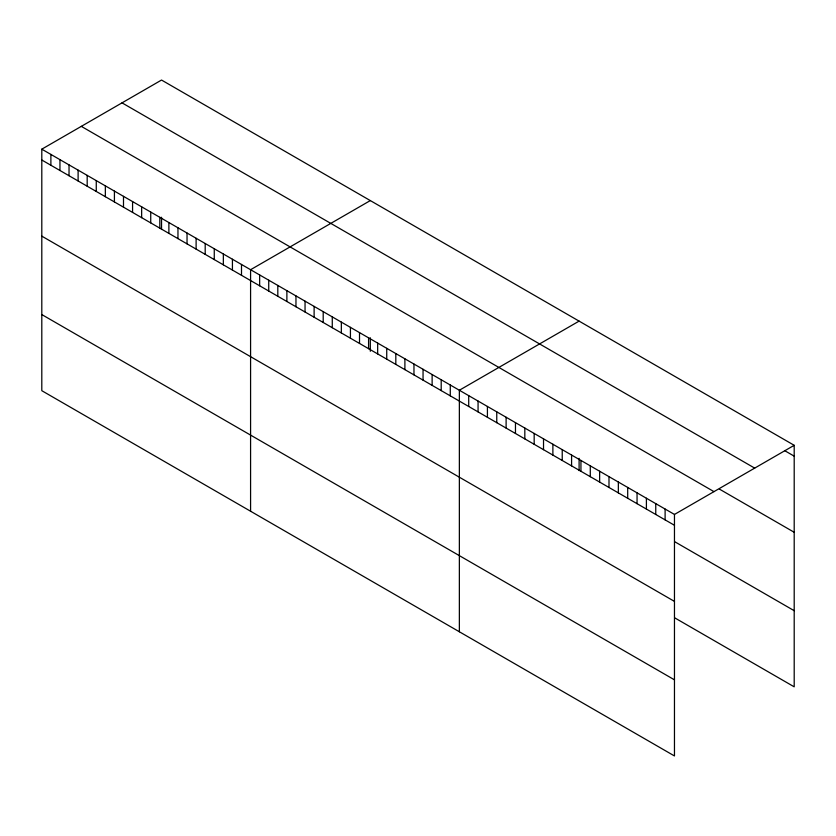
<?xml version="1.0" encoding="UTF-8"?>
<svg xmlns="http://www.w3.org/2000/svg" width="836" height="836" viewBox="0 0 836 836"><rect width="100%" height="100%" fill="white"/><g stroke="black" fill="none" stroke-linecap="round" stroke-linejoin="round"><path stroke-width="1.25" d="M41.8 149.174L674.464 514.443L674.464 755.953L41.8 390.694L41.8 149.174L161.536 80.047L794.2 445.306L794.2 686.826L674.694 617.835M370.317 200.577L250.581 269.714L250.581 511.224M579.097 321.118L459.361 390.245L459.361 631.765M674.464 514.443L794.2 445.306M784.847 450.75L794.2 456.153M122.025 102.859L754.689 468.118M719.378 489.081L794.2 532.271M81.311 126.361L713.975 491.631M41.8 160.01L674.464 525.28M674.694 541.707L794.2 610.698M41.8 236.139L674.464 601.397M41.8 314.566L674.464 679.835M665.111 509.04L665.111 519.877M655.758 503.638L655.758 514.485M646.406 498.235L646.406 509.082M637.053 492.843L637.053 503.68M627.7 487.44L627.7 498.277M618.347 482.038L618.347 492.885M608.995 476.645L608.995 487.482M599.642 471.243L599.642 482.079M590.289 465.84L590.289 476.687M580.936 460.448L580.936 471.285M579.097 458.327L579.097 470.584M571.584 455.045L571.584 465.882M562.231 449.643L562.231 460.479M552.878 444.24L552.878 455.087M543.525 438.848L543.525 449.684M534.173 433.445L534.173 444.282M524.82 428.042L524.82 438.89M515.467 422.65L515.467 433.487M506.114 417.248L506.114 428.084M496.762 411.845L496.762 422.692M487.419 406.442L487.419 417.289M478.067 401.05L478.067 411.887M468.714 395.647L468.714 406.484M450.28 385.009L450.28 395.846M441.199 379.763L441.199 390.611M432.128 374.528L432.128 385.365M423.047 369.282L423.047 380.129M413.966 364.047L413.966 374.883M404.896 358.801L404.896 369.648M395.815 353.565L395.815 364.402M386.734 348.319L386.734 359.166M377.663 343.084L377.663 353.921M370.317 337.786L370.317 351.266M368.582 337.838L368.582 348.685M359.511 332.603L359.511 343.439M350.43 327.357L350.43 338.204M341.349 322.121L341.349 332.958M332.279 316.875L332.279 327.722M323.198 311.64L323.198 322.477M314.117 306.394L314.117 317.241M305.046 301.159L305.046 311.995M295.965 295.913L295.965 306.76M286.884 290.677L286.884 301.514M277.813 285.431L277.813 296.278M268.732 280.196L268.732 291.032M259.651 274.95L259.651 285.797M241.499 264.469L241.499 275.316M232.429 259.233L232.429 270.07M223.348 253.987L223.348 264.834M214.267 248.752L214.267 259.588M205.196 243.506L205.196 254.353M196.115 238.27L196.115 249.107M187.034 233.025L187.034 243.872M177.964 227.789L177.964 238.626M168.882 222.543L168.882 233.38M161.536 217.255L161.536 229.503M159.801 217.308L159.801 228.144M150.731 212.062L150.731 222.898M141.65 206.826L141.65 217.663M132.569 201.581L132.569 212.417M123.498 196.345L123.498 207.182M114.417 191.099L114.417 201.936M105.346 185.864L105.346 196.7M96.265 180.618L96.265 191.454M87.184 175.382L87.184 186.219M78.114 170.136L78.114 180.973M69.033 164.901L69.033 175.738M59.952 159.655L59.952 170.492M50.881 154.42L50.881 165.256"/></g></svg>
